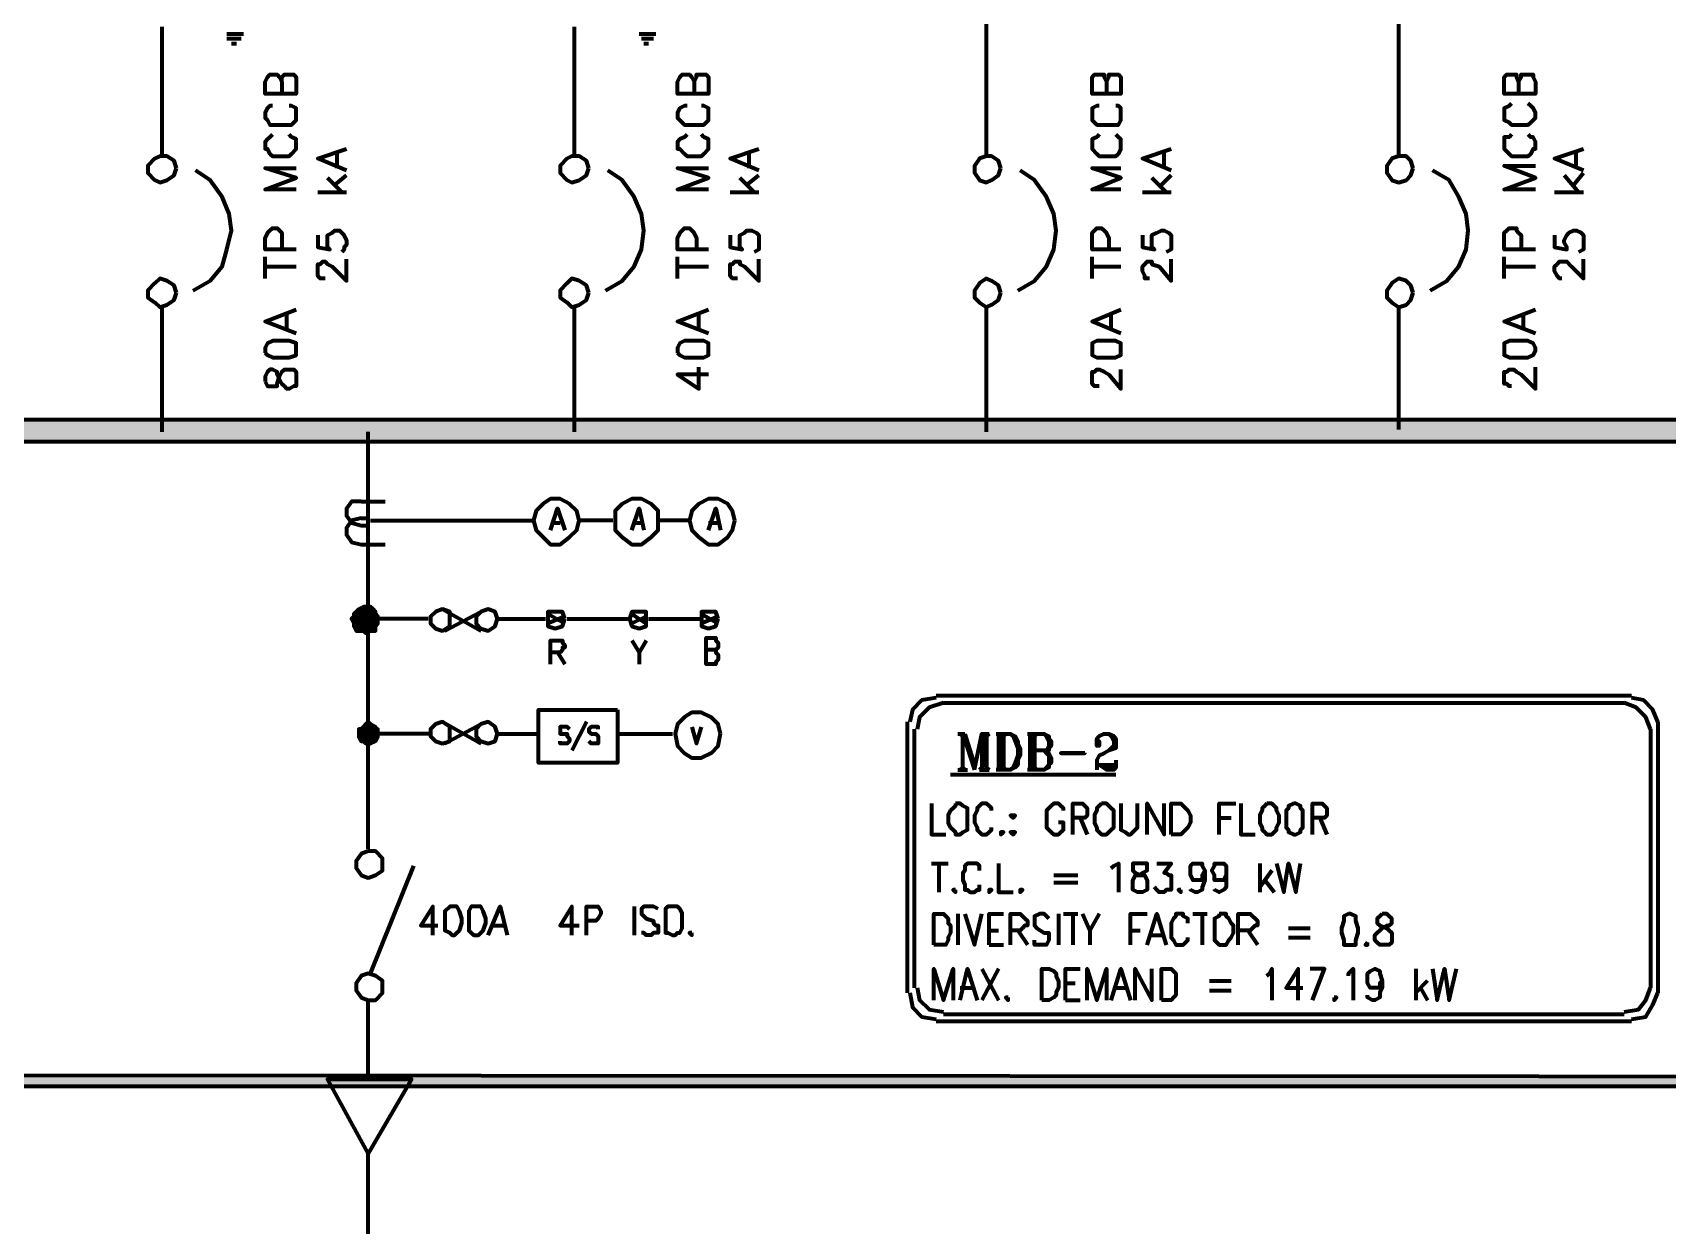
# Model space of a CAD drawing. Header units: inches. Extents: x 16 to 776, y 37 to 575.
# Drawn here: x 236.5 to 350.2, y 226.7 to 309.6 of the extents above; entities that cross this region are included whole.
import ezdxf

# ---------------------------------------------------------------- set-up
doc = ezdxf.new("R2010")
doc.units = ezdxf.units.IN
doc.header["$MEASUREMENT"] = 0
doc.layers.add('H', color=7, linetype='CONTINUOUS', lineweight=100)
doc.layers.add('P', color=250, linetype='CONTINUOUS', lineweight=100)

msp = doc.modelspace()

# ---------------------------------------------------------------- hatches: boundary and pattern name
at = {"layer": 'H', "linetype": 'Continuous'}
for points in [[(92.33, 282.67), (92.33, 281.17), (373, 282.67)], [(92.33, 281.17), (373, 282.67), (373, 281.17)], [(259.67, 268.83), (259.17, 269.5), (259, 269.33)], [(259.5, 269.67), (259.67, 268.83), (259.17, 269.5)], [(259.67, 269.67), (259.5, 269.67), (259.67, 268.83)], [(260.17, 269.5), (259.67, 268.83), (260, 269.67)], [(259.67, 268.83), (260, 269.67), (259.67, 269.67)], [(260.33, 269.33), (260.17, 269.5), (259.67, 268.83)], [(259.67, 268.83), (258.83, 269), (258.67, 268.83)], [(258.67, 268.83), (258.83, 268.5), (259.67, 268.83)], [(259, 269.33), (258.83, 269.17), (259.67, 268.83)], [(258.83, 269.17), (259.67, 268.83), (258.83, 269)], [(258.83, 268.5), (259.67, 268.83), (258.83, 268.33)], [(259.67, 268.83), (258.83, 268.33), (259, 268)], [(259, 268), (259.17, 268), (259.67, 268.83)], [(259.17, 268), (259.67, 268.83), (259.5, 268)], [(259.67, 268.83), (259.5, 268), (259.67, 267.83)], [(259.67, 268.83), (260.33, 269.17), (260.33, 269.33)], [(260.5, 269), (259.67, 268.83), (260.33, 269.17)], [(260.5, 268.83), (260.5, 269), (259.67, 268.83)], [(259.67, 267.83), (260, 268), (259.67, 268.83)], [(260, 268), (259.67, 268.83), (260.17, 268)], [(259.67, 268.83), (260.17, 268), (260.33, 268)], [(260.33, 268), (260.33, 268.33), (259.67, 268.83)], [(260.33, 268.33), (259.67, 268.83), (260.5, 268.5)], [(259.67, 268.83), (260.5, 268.5), (260.5, 268.83)], [(259.67, 261.5), (259.5, 261.33), (259.83, 260.83)], [(259.83, 260.83), (259.83, 261.67), (259.67, 261.5)], [(260, 261.5), (259.83, 260.83), (259.83, 261.67)], [(260.33, 261.33), (260, 261.5), (259.83, 260.83)], [(259.83, 260.83), (259.33, 261.17), (259.17, 261.17)], [(259.17, 261.17), (259.17, 260.83), (259.83, 260.83)], [(259.17, 260.83), (259.83, 260.83), (259.17, 260.67)], [(259.83, 260.83), (259.17, 260.67), (259.33, 260.33)], [(259.5, 261.33), (259.83, 260.83), (259.33, 261.17)], [(259.33, 260.33), (259.5, 260.33), (259.83, 260.83)], [(259.5, 260.33), (259.83, 260.83), (259.67, 260.17)], [(259.83, 260.83), (259.67, 260.17), (259.83, 260.17)], [(259.83, 260.83), (260.33, 261.17), (260.33, 261.33)], [(260.5, 260.83), (260.5, 261.17), (259.83, 260.83)], [(260.5, 261.17), (259.83, 260.83), (260.33, 261.17)], [(259.83, 260.17), (260, 260.17), (259.83, 260.83)], [(260, 260.17), (259.83, 260.83), (260.33, 260.33)], [(260.33, 260.33), (260.5, 260.67), (259.83, 260.83)], [(260.5, 260.67), (259.83, 260.83), (260.5, 260.83)], [(378, 237), (83.83, 236.33), (83.83, 237.17)], [(378, 236.33), (378, 237), (83.83, 236.33)]]:
    msp.add_hatch(color=0, dxfattribs=at).paths.add_polyline_path(points)

# ---------------------------------------------------------------- linework, layer by layer
at = {"layer": 'P', "color": 0, "linetype": 'Continuous'}
for points in [[(302.83, 301), (302.83, 314)], [(331.5, 301), (331.5, 314)], [(245.5, 301), (245.5, 310)], [(250, 309.5), (251.17, 309.5)], [(274.17, 301), (274.17, 310)], [(278.67, 309.5), (279.83, 309.5)], [(250, 309.17), (251, 309.17)], [(250.17, 309.17), (250.83, 309.17)], [(250.33, 308.83), (250.67, 308.83)], [(250.5, 308.83), (250.67, 308.83)], [(278.83, 309.17), (279.67, 309.17)], [(278.83, 309.17), (279.5, 309.17)], [(279, 308.83), (279.33, 308.83)], [(279.17, 308.83), (279.33, 308.83)], [(253.83, 306.17), (253.83, 306.5), (254, 306.67), (254.17, 306.67), (254.33, 306.67), (254.67, 306.67), (254.83, 306.5), (254.83, 306.17), (254.83, 305.33), (252.67, 305.33), (252.67, 306.17), (252.83, 306.5), (253, 306.67), (253.17, 306.67), (253.33, 306.67), (253.5, 306.67), (253.67, 306.5), (253.83, 306.17), (253.83, 305.33)], [(282.5, 306.17), (282.67, 306.5), (282.67, 306.67), (282.83, 306.67), (283.17, 306.67), (283.33, 306.67), (283.5, 306.5), (283.5, 306.17), (283.5, 305.33), (281.33, 305.33), (281.33, 306.17), (281.5, 306.5), (281.67, 306.67), (281.83, 306.67), (282, 306.67), (282.17, 306.67), (282.33, 306.5), (282.5, 306.17), (282.5, 305.33)], [(311.17, 306.17), (311.33, 306.5), (311.33, 306.67), (311.5, 306.67), (311.83, 306.67), (312, 306.67), (312.17, 306.5), (312.17, 306.17), (312.17, 305.33), (310.17, 305.33), (310.17, 306.17), (310.17, 306.5), (310.33, 306.67), (310.5, 306.67), (310.67, 306.67), (311, 306.67), (311, 306.5), (311.17, 306.17), (311.17, 305.33)], [(339.83, 306.17), (340, 306.5), (340, 306.67), (340.17, 306.67), (340.5, 306.67), (340.83, 306.67), (340.83, 306.5), (341, 306.17), (341, 305.33), (338.83, 305.33), (338.83, 306.17), (338.83, 306.5), (339, 306.67), (339.17, 306.67), (339.5, 306.67), (339.67, 306.67), (339.67, 306.5), (339.83, 306.17), (339.83, 305.33)], [(339.33, 304.67), (339.17, 304.5), (338.83, 304.33), (338.83, 304), (338.83, 303.67), (338.83, 303.5), (339.17, 303.33), (339.33, 303.17), (339.67, 303.17), (340.17, 303.17), (340.5, 303.17), (340.67, 303.33), (340.83, 303.5), (341, 303.67), (341, 304), (340.83, 304.33), (340.67, 304.5), (340.5, 304.67)], [(253.17, 304.5), (253, 304.5), (252.83, 304.33), (252.67, 304), (252.67, 303.67), (252.83, 303.5), (253, 303.17), (253.17, 303.17), (253.5, 303.17), (254, 303.17), (254.33, 303.17), (254.5, 303.17), (254.83, 303.5), (254.83, 303.67), (254.83, 304), (254.83, 304.33), (254.5, 304.5), (254.33, 304.5)], [(282, 304.5), (281.83, 304.5), (281.5, 304.33), (281.33, 304), (281.33, 303.67), (281.5, 303.5), (281.83, 303.17), (282, 303.17), (282.17, 303.17), (282.67, 303.17), (283, 303.17), (283.17, 303.17), (283.5, 303.5), (283.5, 303.67), (283.5, 304), (283.5, 304.33), (283.17, 304.5), (283, 304.5)], [(310.67, 304.5), (310.5, 304.5), (310.17, 304.33), (310.17, 304), (310.17, 303.67), (310.17, 303.5), (310.5, 303.17), (310.67, 303.17), (311, 303.17), (311.33, 303.17), (311.83, 303.17), (312, 303.17), (312.17, 303.5), (312.17, 303.67), (312.17, 304), (312.17, 304.33), (312, 304.5), (311.83, 304.5)], [(253.17, 302.5), (253, 302.33), (252.83, 302.17), (252.67, 302), (252.67, 301.5), (252.83, 301.5), (253, 301.17), (253.17, 301), (253.5, 301), (254, 301), (254.33, 301), (254.5, 301.17), (254.83, 301.5), (254.83, 301.5), (254.83, 302), (254.83, 302.17), (254.5, 302.33), (254.33, 302.5)], [(282, 302.5), (281.83, 302.33), (281.5, 302.17), (281.33, 302), (281.33, 301.5), (281.5, 301.5), (281.83, 301.17), (282, 301), (282.17, 301), (282.67, 301), (283, 301), (283.17, 301.17), (283.5, 301.5), (283.5, 301.5), (283.5, 302), (283.5, 302.17), (283.17, 302.33), (283, 302.5)], [(310.67, 302.5), (310.5, 302.33), (310.17, 302.17), (310.17, 302), (310.17, 301.5), (310.17, 301.5), (310.5, 301.17), (310.67, 301), (311, 301), (311.33, 301), (311.83, 301), (312, 301.17), (312.17, 301.5), (312.17, 301.5), (312.17, 302), (312.17, 302.17), (312, 302.33), (311.83, 302.5)], [(339.33, 302.5), (339.17, 302.33), (338.83, 302.33), (338.83, 302), (338.83, 301.5), (338.83, 301.5), (339.17, 301.17), (339.33, 301), (339.67, 301), (340.17, 301), (340.5, 301), (340.67, 301.17), (340.83, 301.5), (341, 301.5), (341, 302), (340.83, 302.33), (340.67, 302.33), (340.5, 302.5)], [(258.33, 300), (256.33, 300.83), (258.33, 301.5)], [(257.67, 300.17), (257.67, 301.33)], [(287, 300), (285, 300.83), (287, 301.5)], [(286.33, 300.17), (286.33, 301.33)], [(315.67, 300), (313.67, 300.83), (315.67, 301.5)], [(315.17, 300.17), (315.17, 301.33)], [(344.33, 300), (342.33, 300.83), (344.33, 301.5)], [(343.83, 300.33), (343.83, 301.33)], [(246.5, 300.17), (246.33, 300.67), (245.83, 301), (245.33, 301), (245, 300.83), (244.5, 300.33), (244.5, 299.83), (245, 299.33), (245.33, 299.17), (245.83, 299.33), (246.33, 299.67), (246.5, 300.17)], [(254.83, 298.67), (252.67, 298.67), (254.83, 299.5), (252.67, 300.17), (254.83, 300.17)], [(275.17, 300.17), (275, 300.67), (274.5, 301), (274, 301), (273.67, 300.83), (273.17, 300.33), (273.17, 299.83), (273.67, 299.33), (274, 299.17), (274.5, 299.33), (275, 299.67), (275.17, 300.17)], [(283.5, 298.67), (281.33, 298.67), (283.5, 299.5), (281.33, 300.17), (283.5, 300.17)], [(303.83, 300.17), (303.67, 300.67), (303.17, 301), (302.83, 301), (302.33, 300.83), (302, 300.33), (302, 299.83), (302.33, 299.33), (302.83, 299.17), (303.17, 299.33), (303.67, 299.67), (303.83, 300.17)], [(312.17, 298.67), (310.17, 298.67), (312.17, 299.5), (310.17, 300.17), (312.17, 300.17)], [(332.5, 300.17), (332.33, 300.67), (332, 301), (331.5, 301), (331, 300.83), (330.67, 300.33), (330.67, 299.83), (331, 299.33), (331.5, 299.17), (332, 299.33), (332.33, 299.67), (332.5, 300.17)], [(341, 298.67), (338.83, 298.67), (341, 299.5), (338.83, 300.33), (341, 300.33)], [(247.67, 291.67), (248.83, 292.33), (249.67, 293.33), (250, 294.5), (250.33, 295.83), (250.17, 297), (249.67, 298.17), (248.83, 299.33), (247.83, 300)], [(257, 299.5), (258, 298.5)], [(257.5, 299), (258.33, 299.67)], [(276.33, 291.67), (277.5, 292.33), (278.33, 293.33), (278.83, 294.5), (279, 295.83), (278.83, 297), (278.33, 298.17), (277.5, 299.33), (276.5, 300)], [(285.67, 299.5), (286.67, 298.5)], [(286.17, 299), (287, 299.67)], [(305, 291.67), (306.17, 292.33), (307, 293.33), (307.5, 294.5), (307.67, 295.83), (307.5, 297), (307, 298.17), (306.17, 299.33), (305.17, 300)], [(314.33, 299.5), (315.33, 298.5)], [(315, 299), (315.67, 299.67)], [(333.67, 291.67), (334.83, 292.33), (335.67, 293.33), (336.17, 294.5), (336.33, 295.83), (336.17, 297), (335.67, 298.17), (335, 299.33), (333.83, 300)], [(343, 299.67), (344, 298.5)], [(343.67, 299), (344.33, 299.83)], [(256.33, 298.5), (258.33, 298.5)], [(285, 298.5), (287, 298.5)], [(313.67, 298.5), (315.67, 298.5)], [(342.33, 298.5), (344.33, 298.5)], [(254.83, 294.5), (252.67, 294.5), (252.67, 295.33), (252.83, 295.67), (253, 295.83), (253.17, 296), (253.5, 296), (253.67, 295.83), (253.83, 295.67), (253.83, 295.33), (253.83, 294.5)], [(256.33, 295.5), (256.33, 294.67), (257.17, 294.5), (257, 294.67), (257, 294.83), (257, 295.17), (257, 295.5), (257.33, 295.67), (257.5, 295.83), (257.83, 295.83), (258, 295.67), (258.17, 295.5), (258.33, 295.17), (258.33, 294.83), (258.17, 294.67), (258.17, 294.5), (258, 294.33)], [(283.5, 294.5), (281.33, 294.5), (281.33, 295.33), (281.5, 295.67), (281.67, 295.83), (281.83, 296), (282.17, 296), (282.33, 295.83), (282.5, 295.67), (282.67, 295.33), (282.67, 294.5)], [(285, 295.5), (285, 294.67), (285.83, 294.5), (285.67, 294.67), (285.67, 294.83), (285.67, 295.17), (285.67, 295.5), (286, 295.67), (286.17, 295.83), (286.5, 295.83), (286.83, 295.67), (287, 295.5), (287, 295.17), (287, 294.83), (287, 294.67), (287, 294.5), (286.67, 294.33)], [(312.17, 294.5), (310.17, 294.5), (310.17, 295.33), (310.17, 295.67), (310.33, 295.83), (310.5, 296), (310.83, 296), (311, 295.83), (311.17, 295.67), (311.33, 295.33), (311.33, 294.5)], [(313.67, 295.5), (313.67, 294.67), (314.5, 294.5), (314.33, 294.67), (314.33, 294.83), (314.33, 295.17), (314.33, 295.5), (314.67, 295.67), (315, 295.83), (315.17, 295.83), (315.5, 295.67), (315.67, 295.5), (315.67, 295.17), (315.67, 294.83), (315.67, 294.67), (315.67, 294.5), (315.33, 294.33)], [(341, 294.5), (338.83, 294.5), (338.83, 295.5), (338.83, 295.67), (339, 295.83), (339.17, 296), (339.67, 296), (339.67, 295.83), (339.83, 295.67), (340, 295.5), (340, 294.5)], [(342.33, 295.5), (342.33, 294.67), (343.17, 294.5), (343.17, 294.67), (343, 295), (343, 295.17), (343.17, 295.5), (343.33, 295.67), (343.67, 295.83), (343.83, 295.83), (344.17, 295.67), (344.33, 295.5), (344.33, 295.17), (344.33, 295), (344.33, 294.67), (344.33, 294.5), (344, 294.33)], [(252.67, 292.5), (252.67, 294)], [(252.67, 293.33), (254.83, 293.33)], [(256.83, 292.5), (256.67, 292.5), (256.5, 292.5), (256.33, 292.67), (256.33, 293), (256.33, 293.33), (256.33, 293.5), (256.5, 293.5), (256.67, 293.67), (256.83, 293.67), (257, 293.5), (257.33, 293.33), (258.33, 292.33), (258.33, 293.83)], [(281.33, 292.5), (281.33, 294)], [(281.33, 293.33), (283.5, 293.33)], [(285.5, 292.5), (285.33, 292.5), (285.17, 292.5), (285, 292.67), (285, 293), (285, 293.33), (285, 293.5), (285.17, 293.5), (285.33, 293.67), (285.67, 293.67), (285.67, 293.5), (286, 293.33), (287, 292.33), (287, 293.83)], [(310.17, 292.5), (310.17, 294)], [(310.17, 293.33), (312.17, 293.33)], [(314.17, 292.5), (314, 292.5), (313.83, 292.5), (313.83, 292.67), (313.67, 293), (313.67, 293.33), (313.83, 293.5), (314, 293.67), (314.33, 293.67), (314.33, 293.5), (314.83, 293.33), (315.67, 292.33), (315.67, 293.83)], [(338.83, 292.5), (338.83, 294)], [(338.83, 293.33), (341, 293.33)], [(342.83, 292.5), (342.67, 292.5), (342.67, 292.5), (342.5, 292.67), (342.33, 293), (342.33, 293.33), (342.5, 293.5), (342.67, 293.67), (342.67, 293.67), (343, 293.67), (343.17, 293.67), (343.5, 293.33), (344.33, 292.5), (344.33, 293.83)], [(246.5, 291.5), (246.33, 292), (245.83, 292.33), (245.33, 292.5), (245, 292.17), (244.5, 291.67), (244.5, 291.17), (245, 290.83), (245.33, 290.5), (245.83, 290.67), (246.33, 291), (246.5, 291.5)], [(275.17, 291.5), (275, 292), (274.5, 292.33), (274, 292.5), (273.67, 292.17), (273.17, 291.67), (273.17, 291.17), (273.67, 290.83), (274, 290.5), (274.5, 290.67), (275, 291), (275.17, 291.5)], [(303.83, 291.5), (303.67, 292), (303.17, 292.33), (302.83, 292.5), (302.33, 292.17), (302, 291.67), (302, 291.17), (302.33, 290.83), (302.83, 290.5), (303.17, 290.67), (303.67, 291), (303.83, 291.5)], [(332.5, 291.5), (332.33, 292), (332, 292.33), (331.5, 292.5), (331, 292.17), (330.67, 291.67), (330.67, 291.17), (331, 290.83), (331.5, 290.5), (332, 290.67), (332.33, 291), (332.5, 291.5)], [(245.5, 281.83), (245.5, 290.5)], [(254.83, 288.67), (252.67, 289.5), (254.83, 290.33)], [(254.17, 289), (254.17, 290)], [(274.17, 281.83), (274.17, 290.5)], [(283.5, 288.67), (281.33, 289.5), (283.5, 290.33)], [(282.83, 289), (282.83, 290)], [(302.83, 281.83), (302.83, 290.5)], [(312.17, 288.67), (310.17, 289.5), (312.17, 290.33)], [(311.5, 289), (311.5, 290)], [(331.5, 282), (331.5, 290.5)], [(341, 288.67), (338.83, 289.5), (341, 290.33)], [(340.17, 289), (340.17, 290)], [(252.67, 287.33), (252.83, 287.17), (253.17, 287), (253.67, 287), (254, 287), (254.33, 287), (254.83, 287.17), (254.83, 287.33), (254.83, 287.67), (254.83, 288), (254.33, 288.17), (254, 288.17), (253.67, 288.17), (253.17, 288.17), (252.83, 288), (252.67, 287.67), (252.67, 287.33)], [(281.33, 287.33), (281.5, 287.17), (281.83, 287), (282.33, 287), (282.67, 287), (283.17, 287), (283.5, 287.17), (283.5, 287.33), (283.5, 287.67), (283.5, 288), (283.17, 288.17), (282.67, 288.17), (282.33, 288.17), (281.83, 288.17), (281.5, 288), (281.33, 287.67), (281.33, 287.33)], [(310.17, 287.33), (310.17, 287.17), (310.5, 287), (311, 287), (311.33, 287), (311.83, 287), (312.17, 287.17), (312.17, 287.33), (312.17, 287.67), (312.17, 288), (311.83, 288.17), (311.33, 288.17), (311, 288.17), (310.5, 288.17), (310.17, 288), (310.17, 287.67), (310.17, 287.33)], [(338.83, 287.5), (338.83, 287.17), (339.17, 287), (339.67, 287), (340, 287), (340.5, 287), (340.83, 287.17), (341, 287.5), (341, 287.67), (340.83, 288), (340.5, 288.17), (340, 288.17), (339.67, 288.17), (339.17, 288.17), (338.83, 288), (338.83, 287.67), (338.83, 287.5)], [(252.67, 285.33), (252.83, 285), (253, 285), (253.17, 285), (253.5, 285), (253.5, 285.17), (253.67, 285.67), (253.83, 286), (254, 286.17), (254.17, 286.17), (254.33, 286.17), (254.67, 286.17), (254.83, 286), (254.83, 285.67), (254.83, 285.33), (254.83, 285), (254.67, 285), (254.33, 284.83), (254.17, 284.83), (254, 285), (253.83, 285.17), (253.67, 285.5), (253.5, 285.83), (253.5, 286), (253.17, 286.17), (253, 286.17), (252.83, 286), (252.67, 285.67), (252.67, 285.33)], [(283.5, 285.83), (281.33, 285.83), (282.83, 284.83), (282.83, 286.33)], [(310.67, 285), (310.5, 285), (310.33, 285), (310.17, 285.17), (310.17, 285.33), (310.17, 285.67), (310.17, 286), (310.33, 286), (310.5, 286.17), (310.67, 286.17), (311, 286), (311.33, 285.83), (312.17, 284.83), (312.17, 286.17)], [(339.33, 285), (339.17, 285), (339, 285.17), (338.83, 285.17), (338.83, 285.33), (338.83, 285.83), (338.83, 286), (339, 286), (339.17, 286.17), (339.5, 286.17), (339.67, 286), (340, 285.83), (341, 284.83), (341, 286.33)], [(92.33, 282.67), (92.33, 281.17), (373, 281.17), (373, 282.67), (92.33, 282.67)], [(259.83, 252.83), (259.83, 281.83)], [(259.33, 277), (258.67, 277), (258.33, 276.5), (258.33, 276), (258.67, 275.5), (259.33, 275.33)], [(259.33, 277), (261, 277)], [(274.5, 275.67), (274.33, 276.33), (273.83, 276.83), (273.17, 277.17), (272.5, 277.17), (272, 276.83), (271.5, 276.33), (271.33, 275.67), (271.5, 275), (272, 274.5), (272.5, 274), (273.17, 274), (273.83, 274.5), (274.33, 275), (274.5, 275.67)], [(272.5, 275), (273, 276.5), (273.5, 275)], [(280, 275.67), (280, 276.33), (279.5, 276.83), (278.83, 277.17), (278.17, 277.17), (277.5, 276.83), (277, 276.33), (277, 275.67), (277, 275), (277.5, 274.5), (278.17, 274), (278.83, 274), (279.5, 274.5), (280, 275), (280, 275.67)], [(278.17, 275), (278.67, 276.5), (279, 275)], [(285.33, 275.67), (285.17, 276.33), (284.83, 276.83), (284.17, 277.17), (283.5, 277.17), (282.83, 276.83), (282.33, 276.33), (282.17, 275.67), (282.33, 275), (282.83, 274.5), (283.5, 274), (284.17, 274), (284.83, 274.5), (285.17, 275), (285.33, 275.67)], [(283.5, 275), (284, 276.5), (284.33, 275)], [(259.33, 275.83), (258.67, 275.67), (258.33, 275.17), (258.33, 274.67), (258.67, 274.17), (259.33, 274)], [(259.33, 275.83), (259.83, 275.83)], [(259.33, 275.33), (259.83, 275.33)], [(259.83, 275.5), (259.83, 275.83)], [(260, 275.67), (271.33, 275.67)], [(272.67, 275.5), (273.17, 275.5)], [(276.83, 275.67), (274.5, 275.67)], [(278.33, 275.5), (278.83, 275.5)], [(282.17, 275.67), (280, 275.67)], [(283.5, 275.5), (284.17, 275.5)], [(259.33, 274), (261, 274)], [(259.67, 269.67), (259.5, 269.67), (259.17, 269.5), (259, 269.33), (259.67, 268.83), (259.67, 269.67)], [(260.33, 269.33), (260.17, 269.5), (260, 269.67), (259.67, 269.67), (259.67, 268.83), (260.33, 269.33)], [(265.5, 268.83), (265.5, 269.33), (265, 269.5), (264.5, 269.33), (264.17, 269), (264.17, 268.5), (264.5, 268.17), (265, 268), (265.5, 268.33), (265.5, 268.83)], [(265, 269.5), (267.67, 268)], [(268.83, 268.83), (268.67, 269.33), (268.17, 269.5), (267.67, 269.33), (267.33, 269), (267.33, 268.5), (267.67, 268.17), (268.17, 268), (268.67, 268.33), (268.83, 268.83)], [(259, 269.33), (258.83, 269.17), (258.83, 269), (258.67, 268.83), (259.67, 268.83), (259, 269.33)], [(258.67, 268.83), (258.83, 268.5), (258.83, 268.33), (259, 268), (259.67, 268.83), (258.67, 268.83)], [(259, 268), (259.17, 268), (259.5, 268), (259.67, 267.83), (259.67, 268.83), (259, 268)], [(264, 268.83), (259.17, 268.83)], [(260.5, 268.83), (260.5, 269), (260.33, 269.17), (260.33, 269.33), (259.67, 268.83), (260.5, 268.83)], [(259.67, 267.83), (260, 268), (260.17, 268), (260.33, 268), (259.67, 268.83), (259.67, 267.83)], [(260.33, 268), (260.33, 268.33), (260.5, 268.5), (260.5, 268.83), (259.67, 268.83), (260.33, 268)], [(265.17, 268), (267.67, 269.33)], [(268.83, 268.83), (272.17, 268.83)], [(273.5, 268.83), (273.33, 269.33), (272.83, 269.33), (272.33, 269.33), (272.33, 268.83), (272.33, 268.33), (272.83, 268.17), (273.33, 268.33), (273.5, 268.83)], [(272.33, 269.17), (273.5, 268.5)], [(273.5, 269), (272.33, 268.5)], [(273.67, 268.83), (278, 268.83)], [(279.17, 268.83), (279.17, 269.33), (278.67, 269.33), (278.17, 269.33), (278, 268.83), (278.17, 268.33), (278.67, 268.17), (279.17, 268.33), (279.17, 268.83)], [(278.17, 269.17), (279.17, 268.5)], [(279.17, 269), (278.17, 268.5)], [(279.33, 268.83), (283, 268.83)], [(284.17, 268.83), (284, 269.33), (283.5, 269.33), (283, 269.33), (283, 268.83), (283, 268.33), (283.5, 268.17), (284, 268.33), (284.17, 268.83)], [(283, 269.17), (284.17, 268.5)], [(284.17, 269), (283, 268.5)], [(272.5, 265.67), (272.5, 267.33), (273.17, 267.33), (273.33, 267.33), (273.33, 267.17), (273.5, 267), (273.5, 266.83), (273.33, 266.83), (273.33, 266.67), (273.17, 266.5), (272.5, 266.5)], [(278.17, 267.33), (278.67, 266.5), (278.67, 265.67)], [(279.17, 267.33), (278.67, 266.5)], [(284, 266.67), (284, 266.5), (284.17, 266.33), (284.17, 266.33), (284.17, 266), (284.17, 266), (284, 265.83), (284, 265.67), (283.33, 265.67), (283.33, 267.5), (284, 267.5), (284, 267.33), (284.17, 267.17), (284.17, 267.17), (284.17, 266.83), (284.17, 266.83), (284, 266.67), (284, 266.67), (283.33, 266.67)], [(273, 266.5), (273.5, 265.67)], [(299.33, 263.33), (298.33, 263.17), (297.67, 262.5), (297.5, 261.67)], [(299.83, 263), (298.83, 262.67), (298.17, 262), (298, 261.17)], [(299.33, 263.5), (347.67, 263.5)], [(299.83, 263), (347.17, 263)], [(349, 261.17), (348.67, 262), (348, 262.67), (347.17, 263)], [(349.5, 261.67), (349.17, 262.5), (348.5, 263.17), (347.67, 263.33)], [(259.67, 261.5), (259.5, 261.33), (259.33, 261.17), (259.17, 261.17), (259.83, 260.83), (259.67, 261.5)], [(260.33, 261.33), (260, 261.5), (259.83, 261.67), (259.67, 261.5), (259.83, 260.83), (260.33, 261.33)], [(265.5, 260.83), (265.5, 261.33), (265, 261.67), (264.5, 261.5), (264.17, 261.17), (264.17, 260.67), (264.5, 260.33), (265, 260.17), (265.5, 260.33), (265.5, 260.83)], [(265, 261.67), (267.67, 260.17)], [(265.17, 260.17), (267.67, 261.5)], [(268.83, 260.83), (268.67, 261.33), (268.17, 261.67), (267.67, 261.5), (267.33, 261.17), (267.33, 260.67), (267.67, 260.33), (268.17, 260.17), (268.67, 260.33), (268.83, 260.83)], [(277.17, 262.5), (277.17, 258.83), (271.67, 258.83), (271.67, 262.5), (277.17, 262.5)], [(275, 261.67), (274, 259.67)], [(284.33, 260.83), (284.17, 261.5), (283.67, 262), (283, 262.33), (282.33, 262.33), (281.83, 262), (281.33, 261.5), (281.17, 260.83), (281.33, 260), (281.83, 259.5), (282.33, 259.17), (283, 259.17), (283.67, 259.5), (284.17, 260), (284.33, 260.83)], [(297.33, 242.83), (297.33, 261.67)], [(349.5, 261.67), (349.5, 242.83)], [(259.17, 261.17), (259.17, 260.83), (259.17, 260.67), (259.33, 260.33), (259.83, 260.83), (259.17, 261.17)], [(259.33, 260.33), (259.5, 260.33), (259.67, 260.17), (259.83, 260.17), (259.83, 260.83), (259.33, 260.33)], [(260.5, 260.83), (260.5, 261.17), (260.33, 261.17), (260.33, 261.33), (259.83, 260.83), (260.5, 260.83)], [(264.17, 260.83), (259.83, 260.83)], [(259.83, 260.17), (260, 260.17), (260.33, 260.33), (260.33, 260.33), (259.83, 260.83), (259.83, 260.17)], [(260.33, 260.33), (260.5, 260.67), (260.5, 260.83), (259.83, 260.83), (260.33, 260.33)], [(268.83, 260.83), (271.67, 260.83)], [(273.83, 261.17), (273.67, 261.33), (273.67, 261.33), (273.33, 261.33), (273.17, 261.33), (273.17, 261.17), (273.17, 261.17), (273.17, 261), (273.17, 260.83), (273.33, 260.83), (273.67, 260.83), (273.67, 260.67), (273.83, 260.5), (273.83, 260.33), (273.67, 260.17), (273.67, 260.17), (273.33, 260.17), (273.17, 260.17), (273.17, 260.33)], [(275.83, 261.17), (275.83, 261.33), (275.5, 261.33), (275.33, 261.33), (275.33, 261.33), (275.17, 261.17), (275.17, 261.17), (275.17, 261), (275.33, 260.83), (275.67, 260.83), (275.83, 260.67), (275.83, 260.5), (275.83, 260.33), (275.83, 260.17), (275.5, 260.17), (275.33, 260.17), (275.33, 260.17), (275.17, 260.33)], [(277.17, 260.83), (281, 260.83)], [(282.33, 261.33), (282.67, 260.17), (283, 261.33)], [(297.83, 243.17), (297.83, 261.17)], [(300.83, 260.83), (301.33, 260.83)], [(301, 260.83), (301.17, 260.67)], [(301.17, 258.5), (301.17, 260.83), (302, 258.33)], [(301.33, 260.83), (302, 258.67)], [(301.33, 260.83), (302, 258.67)], [(302, 258.33), (302.5, 260.83), (302.5, 258.33)], [(302.5, 260.83), (303, 260.83)], [(302.67, 260.67), (302.67, 258.5)], [(302.83, 260.83), (302.83, 258.33)], [(302.83, 260.83), (302.83, 260.5)], [(303, 260.83), (302.83, 260.67)], [(303.5, 260.83), (304.5, 260.83), (304.83, 260.67), (305, 260.33), (305, 260.17), (305.17, 259.83), (305.17, 259.33), (305, 259), (305, 258.67), (304.83, 258.5), (304.5, 258.33), (303.5, 258.33)], [(303.67, 260.83), (303.67, 258.33)], [(303.67, 260.83), (303.67, 260.67)], [(303.67, 260.83), (303.67, 260.5)], [(303.83, 260.67), (303.83, 258.5)], [(304, 260.83), (304, 258.33)], [(304, 260.83), (304, 260.5)], [(304.17, 260.83), (304, 260.67)], [(304.5, 260.83), (304.67, 260.67), (304.83, 260.33), (305, 259.83), (305, 259.33), (304.83, 258.83), (304.67, 258.5), (304.5, 258.33)], [(304.83, 260.33), (305, 260.17), (305, 259.83), (305, 259.33), (305, 259), (304.83, 258.67)], [(305.67, 260.83), (306.83, 260.83), (307.17, 260.67), (307.17, 260.5), (307.33, 260.33), (307.33, 260), (307.17, 259.83), (307.17, 259.67), (306.83, 259.67)], [(305.83, 260.83), (305.83, 258.33)], [(305.83, 260.83), (305.83, 260.67)], [(305.83, 260.83), (305.83, 260.5)], [(306, 260.67), (306, 258.5)], [(306.17, 260.83), (306.17, 258.33)], [(306.83, 260.83), (307, 260.67), (307.17, 260.33), (307.17, 260), (307, 259.67), (306.83, 259.67), (306.17, 259.67)], [(306.17, 260.83), (306.17, 260.5)], [(306.33, 260.83), (306.17, 260.67)], [(307.17, 260.5), (307.17, 260.33), (307.17, 260), (307.17, 259.83)], [(310.5, 260.33), (310.67, 260.33), (310.67, 260.33), (310.67, 260.17), (310.67, 260), (310.5, 260), (310.5, 260.17), (310.5, 260.33), (310.5, 260.5), (310.67, 260.67), (311, 260.83), (311.33, 260.83), (311.67, 260.67), (311.83, 260.5), (311.83, 260.33), (311.83, 260), (311.83, 259.83), (311.33, 259.67), (311, 259.5), (310.67, 259.33), (310.5, 259), (310.5, 258.67), (310.5, 258.33)], [(310.5, 260.33), (310.5, 260.17), (310.67, 260.17), (310.67, 260.33), (310.5, 260.33)], [(311.33, 260.83), (311.5, 260.67), (311.67, 260.33), (311.67, 260), (311.5, 259.83), (311.33, 259.67), (311, 259.5)], [(311.67, 260.5), (311.83, 260.33), (311.83, 260), (311.67, 259.83)], [(349, 261.17), (349, 243.17)], [(306.83, 259.67), (307.17, 259.5), (307.17, 259.5), (307.33, 259.17), (307.33, 258.83), (307.17, 258.67), (307.17, 258.5), (306.83, 258.33), (305.67, 258.33)], [(306.83, 259.67), (307, 259.5), (307.17, 259.33), (307.17, 258.67), (307, 258.5), (306.83, 258.33)], [(307.17, 259.5), (307.17, 259.17), (307.17, 258.83), (307.17, 258.67)], [(309.67, 259.5), (308, 259.5), (308, 259.5), (309.67, 259.5), (309.67, 259.5)], [(300.83, 258.33), (301.5, 258.33)], [(301, 258.33), (301.17, 258.5), (301.33, 258.33)], [(302.5, 258.5), (302.33, 258.33)], [(302.33, 258.33), (303, 258.33)], [(302.5, 258.67), (302.5, 258.33)], [(302.83, 258.67), (302.83, 258.33)], [(302.83, 258.5), (303, 258.33)], [(303.67, 258.67), (303.67, 258.33)], [(303.67, 258.5), (303.67, 258.33)], [(304, 258.67), (304, 258.33)], [(304, 258.5), (304.17, 258.33)], [(305.83, 258.67), (305.83, 258.33)], [(305.83, 258.5), (305.83, 258.33)], [(306.17, 258.67), (306.17, 258.33)], [(306.17, 258.5), (306.33, 258.33)], [(310.5, 258.67), (310.5, 258.67), (310.67, 258.67), (311.17, 258.67), (311.67, 258.67), (311.83, 258.67)], [(311.83, 259), (311.83, 258.67), (311.83, 258.5), (311.67, 258.33), (311.17, 258.33), (310.67, 258.67), (311.17, 258.5), (311.67, 258.5), (311.83, 258.67)], [(300.33, 258), (311.83, 258)], [(299, 256), (299, 253.83), (300, 253.83)], [(300.67, 256), (300.67, 255.83), (300.5, 255.67), (300.33, 255.5), (300.17, 255.17), (300.17, 254.67), (300.33, 254.33), (300.5, 254.17), (300.67, 254), (300.67, 253.83), (301, 253.83), (301.17, 254), (301.5, 254.17), (301.5, 254.33), (301.5, 254.67), (301.5, 255.17), (301.5, 255.5), (301.5, 255.67), (301.17, 255.83), (301, 256), (300.67, 256)], [(303.17, 255.5), (303.17, 255.67), (303, 255.83), (302.83, 256), (302.5, 256), (302.33, 255.83), (302.17, 255.67), (302.17, 255.5), (302, 255.17), (302, 254.67), (302.17, 254.33), (302.17, 254.17), (302.33, 254), (302.5, 253.83), (302.83, 253.83), (303, 254), (303.17, 254.17), (303.17, 254.33)], [(308.17, 255.5), (308.17, 255.67), (308, 255.83), (307.83, 256), (307.5, 256), (307.33, 255.83), (307.17, 255.67), (307, 255.5), (307, 255.17), (307, 254.67), (307, 254.33), (307.17, 254.17), (307.33, 254), (307.5, 253.83), (307.83, 253.83), (308, 254), (308.17, 254.17), (308.17, 254.33), (308.17, 254.67), (307.83, 254.67)], [(308.83, 253.83), (308.83, 256), (309.5, 256), (309.67, 255.83), (309.83, 255.67), (309.83, 255.67), (309.83, 255.33), (309.83, 255.17), (309.67, 255), (309.5, 255), (308.83, 255)], [(310.83, 256), (310.67, 255.83), (310.5, 255.67), (310.5, 255.5), (310.33, 255.17), (310.33, 254.67), (310.5, 254.33), (310.5, 254.17), (310.67, 254), (310.83, 253.83), (311.17, 253.83), (311.33, 254), (311.5, 254.17), (311.67, 254.33), (311.67, 254.67), (311.67, 255.17), (311.67, 255.5), (311.5, 255.67), (311.33, 255.83), (311.17, 256), (310.83, 256)], [(312.17, 256), (312.17, 254.33), (312.17, 254.17), (312.5, 254), (312.67, 253.83), (312.83, 253.83), (313, 254), (313.17, 254.17), (313.33, 254.33), (313.33, 256)], [(314, 253.83), (314, 256), (315.17, 253.83), (315.17, 256)], [(315.67, 253.83), (315.67, 256), (316.33, 256), (316.5, 255.83), (316.67, 255.67), (316.83, 255.5), (317, 255.17), (317, 254.67), (316.83, 254.33), (316.67, 254.17), (316.5, 254), (316.33, 253.83), (315.67, 253.83)], [(319, 253.83), (319, 256), (320.17, 256)], [(320.5, 256), (320.5, 253.83), (321.5, 253.83)], [(322.33, 256), (322.17, 255.83), (322, 255.67), (322, 255.5), (321.83, 255.17), (321.83, 254.67), (322, 254.33), (322, 254.17), (322.17, 254), (322.33, 253.83), (322.67, 253.83), (322.83, 254), (323, 254.17), (323, 254.33), (323.17, 254.67), (323.17, 255.17), (323, 255.5), (323, 255.67), (322.83, 255.83), (322.67, 256), (322.33, 256)], [(324.17, 256), (323.83, 255.83), (323.83, 255.67), (323.67, 255.5), (323.67, 255.17), (323.67, 254.67), (323.67, 254.33), (323.83, 254.17), (323.83, 254), (324.17, 253.83), (324.33, 253.83), (324.67, 254), (324.67, 254.17), (324.83, 254.33), (324.83, 254.67), (324.83, 255.17), (324.83, 255.5), (324.67, 255.67), (324.67, 255.83), (324.33, 256), (324.17, 256)], [(325.5, 253.83), (325.5, 256), (326.17, 256), (326.33, 255.83), (326.5, 255.67), (326.5, 255.67), (326.5, 255.33), (326.5, 255.17), (326.33, 255), (326.17, 255), (325.5, 255)], [(304.67, 255.17), (304.5, 255.17), (304.67, 255), (304.83, 255.17), (304.67, 255.17)], [(309.33, 255), (309.83, 253.83)], [(319, 255), (319.83, 255)], [(326, 255), (326.5, 253.83)], [(303.83, 254), (303.83, 254), (303.83, 253.83), (304, 254), (303.83, 254)], [(304.67, 254), (304.5, 254), (304.67, 253.83), (304.83, 254), (304.67, 254)], [(260.83, 251.83), (260.83, 252.17), (260.33, 252.67), (259.83, 252.67), (259.33, 252.5), (259, 252), (259, 251.5), (259.33, 251), (259.83, 250.83), (260.33, 251), (260.83, 251.33), (260.83, 251.83)], [(260, 244.17), (263, 251.67)], [(299, 251.83), (300.17, 251.83)], [(299.5, 251.83), (299.5, 249.83)], [(302.33, 251.33), (302.33, 251.67), (302.17, 251.83), (302, 251.83), (301.67, 251.83), (301.5, 251.83), (301.33, 251.67), (301.33, 251.33), (301.17, 251.17), (301.17, 250.67), (301.33, 250.33), (301.33, 250), (301.5, 250), (301.67, 249.83), (302, 249.83), (302.17, 250), (302.33, 250), (302.33, 250.33)], [(303.67, 251.83), (303.67, 249.83), (304.67, 249.83)], [(311.5, 251.5), (311.67, 251.67), (312, 251.83), (312, 249.83)], [(313.33, 251.83), (313, 251.83), (313, 251.67), (313, 251.33), (313, 251.33), (313.17, 251.17), (313.5, 251), (313.83, 251), (314, 250.67), (314, 250.5), (314, 250.17), (314, 250), (314, 250), (313.67, 249.83), (313.33, 249.83), (313, 250), (313, 250), (313, 250.17), (313, 250.5), (313, 250.67), (313.17, 251), (313.5, 251), (313.67, 251.17), (314, 251.33), (314, 251.33), (314, 251.67), (314, 251.83), (313.67, 251.83), (313.33, 251.83)], [(314.67, 251.83), (315.67, 251.83), (315.17, 251.17), (315.33, 251.17), (315.5, 251), (315.67, 251), (315.67, 250.67), (315.67, 250.5), (315.67, 250), (315.33, 250), (315.17, 249.83), (314.83, 249.83), (314.67, 250), (314.67, 250), (314.5, 250.17)], [(318, 251.33), (317.83, 251), (317.83, 250.67), (317.5, 250.67), (317.33, 250.67), (317.17, 250.67), (317, 251), (317, 251.33), (317, 251.67), (317.17, 251.83), (317.33, 251.83), (317.5, 251.83), (317.83, 251.83), (317.83, 251.67), (318, 251.33), (318, 250.67), (317.83, 250.17), (317.83, 250), (317.5, 249.83), (317.33, 249.83), (317, 250), (317, 250)], [(319.5, 251.33), (319.5, 251), (319.33, 250.67), (319, 250.67), (319, 250.67), (318.67, 250.67), (318.67, 251), (318.5, 251.33), (318.67, 251.67), (318.67, 251.83), (319, 251.83), (319, 251.83), (319.33, 251.83), (319.5, 251.67), (319.5, 251.33), (319.5, 250.67), (319.5, 250.17), (319.33, 250), (319, 249.83), (319, 249.83), (318.67, 250), (318.67, 250)], [(321.83, 251.83), (321.83, 249.83)], [(322.67, 251.33), (321.83, 250.17)], [(323, 251.83), (323.5, 249.83), (323.83, 251.83), (324.33, 249.83), (324.67, 251.83)], [(307.5, 251), (309.17, 251)], [(307.5, 250.5), (309.17, 250.5)], [(322.17, 250.67), (322.83, 249.83)], [(300.67, 250), (300.5, 250), (300.67, 249.83), (300.67, 250), (300.67, 250)], [(303, 250), (303, 250), (303, 249.83), (303.17, 250), (303, 250)], [(305.17, 250), (305.17, 250), (305.17, 249.83), (305.33, 250), (305.17, 250)], [(316.33, 250), (316.17, 250), (316.33, 249.83), (316.33, 250), (316.33, 250)], [(264.33, 246.83), (264.33, 248.83), (263.5, 247.5), (264.67, 247.5)], [(265.67, 248.83), (265.5, 248.83), (265.17, 248.5), (265.17, 248), (265.17, 247.67), (265.17, 247.17), (265.5, 247), (265.67, 246.83), (265.83, 246.83), (266, 247), (266.17, 247.17), (266.33, 247.67), (266.33, 248), (266.17, 248.5), (266, 248.83), (265.83, 248.83), (265.67, 248.83)], [(267.17, 248.83), (267, 248.83), (266.83, 248.5), (266.83, 248), (266.83, 247.67), (266.83, 247.17), (267, 247), (267.17, 246.83), (267.5, 246.83), (267.67, 247), (267.83, 247.17), (268, 247.67), (268, 248), (267.83, 248.5), (267.67, 248.83), (267.5, 248.83), (267.17, 248.83)], [(268.17, 246.83), (269, 248.83), (269.5, 246.83)], [(274, 246.83), (274, 248.83), (273.17, 247.5), (274.5, 247.5)], [(275, 246.83), (275, 248.83), (275.67, 248.83), (275.83, 248.83), (275.83, 248.83), (276, 248.5), (276, 248.33), (275.83, 248), (275.83, 248), (275.67, 247.83), (275, 247.83)], [(278.33, 248.83), (278.33, 246.83)], [(280, 248.67), (279.67, 248.83), (279.5, 248.83), (279.17, 248.83), (279, 248.83), (278.83, 248.67), (278.83, 248.33), (278.83, 248.33), (279, 248.17), (279.17, 248), (279.67, 247.83), (279.67, 247.67), (279.83, 247.5), (280, 247.5), (280, 247), (279.67, 247), (279.5, 246.83), (279.17, 246.83), (279, 247), (278.83, 247)], [(281, 248.83), (280.67, 248.83), (280.5, 248.67), (280.5, 248.33), (280.5, 248.17), (280.5, 247.5), (280.5, 247.33), (280.5, 247), (280.67, 247), (281, 246.83), (281.17, 246.83), (281.33, 247), (281.5, 247), (281.67, 247.33), (281.67, 247.5), (281.67, 248.17), (281.67, 248.33), (281.5, 248.67), (281.33, 248.83), (281.17, 248.83), (281, 248.83)], [(299.17, 246.17), (299.17, 248.33), (299.83, 248.33), (300, 248.17), (300.17, 248), (300.17, 247.67), (300.33, 247.5), (300.33, 247), (300.17, 246.67), (300.17, 246.5), (300, 246.17), (299.83, 246.17), (299.17, 246.17)], [(300.83, 248.33), (300.83, 246.17)], [(301.33, 248.33), (302, 246.17), (302.5, 248.33)], [(303, 246.17), (303, 248.33), (304, 248.33)], [(304.5, 246.17), (304.5, 248.33), (305.17, 248.33), (305.33, 248.17), (305.5, 248), (305.67, 247.83), (305.67, 247.5), (305.5, 247.5), (305.33, 247.33), (305.17, 247.17), (304.5, 247.17)], [(307.17, 248), (307, 248.17), (306.83, 248.33), (306.5, 248.33), (306.17, 248.17), (306.17, 248), (306.17, 247.67), (306.17, 247.5), (306.17, 247.5), (306.33, 247.33), (306.83, 247), (307, 247), (307.17, 247), (307.17, 246.67), (307.17, 246.5), (307, 246.17), (306.83, 246.17), (306.5, 246.17), (306.17, 246.17), (306.17, 246.5)], [(307.83, 248.33), (307.83, 246.17)], [(308.17, 248.33), (309.17, 248.33)], [(308.83, 248.33), (308.83, 246.17)], [(309.5, 248.33), (310, 247.17), (310, 246.17)], [(310.67, 248.33), (310, 247.17)], [(312.83, 246.17), (312.83, 248.33), (314, 248.33)], [(314, 246.17), (314.67, 248.33), (315.33, 246.17)], [(316.83, 247.67), (316.83, 248), (316.5, 248.17), (316.5, 248.33), (316, 248.33), (316, 248.17), (315.83, 248), (315.67, 247.67), (315.67, 247.5), (315.67, 247), (315.67, 246.67), (315.83, 246.5), (316, 246.17), (316, 246.17), (316.5, 246.17), (316.5, 246.17), (316.83, 246.5), (316.83, 246.67)], [(317.17, 248.33), (318.17, 248.33)], [(317.83, 248.33), (317.83, 246.17)], [(319, 248.33), (319, 248.17), (318.67, 248), (318.67, 247.67), (318.67, 247.5), (318.67, 247), (318.67, 246.67), (318.67, 246.5), (319, 246.17), (319, 246.17), (319.5, 246.17), (319.5, 246.17), (319.67, 246.5), (319.83, 246.67), (320, 247), (320, 247.5), (319.83, 247.67), (319.67, 248), (319.5, 248.17), (319.5, 248.33), (319, 248.33)], [(320.33, 246.17), (320.33, 248.33), (321.17, 248.33), (321.33, 248.17), (321.5, 248), (321.67, 247.83), (321.67, 247.5), (321.5, 247.5), (321.33, 247.33), (321.17, 247.17), (320.33, 247.17)], [(328, 248.33), (327.67, 248.17), (327.67, 247.83), (327.5, 247.33), (327.5, 247), (327.67, 246.5), (327.67, 246.17), (328, 246.17), (328.17, 246.17), (328.5, 246.17), (328.5, 246.5), (328.67, 247), (328.67, 247.33), (328.5, 247.83), (328.5, 248.17), (328.17, 248.33), (328, 248.33)], [(330.33, 248.33), (330.17, 248.17), (330, 248), (330, 247.67), (330.17, 247.5), (330.17, 247.5), (330.67, 247.33), (330.83, 247.17), (331, 247), (331, 246.83), (331, 246.5), (331, 246.33), (330.83, 246.17), (330.67, 246.17), (330.33, 246.17), (330.17, 246.17), (330, 246.33), (329.83, 246.5), (329.83, 246.83), (330, 247), (330.17, 247.17), (330.33, 247.33), (330.67, 247.5), (330.83, 247.5), (331, 247.67), (331, 248), (330.83, 248.17), (330.67, 248.33), (330.33, 248.33)], [(268.5, 247.5), (269.33, 247.5)], [(282.33, 247), (282.17, 247), (282.33, 246.83), (282.33, 247), (282.33, 247)], [(303, 247.17), (303.67, 247.17)], [(305, 247.17), (305.67, 246.17)], [(312.83, 247.17), (313.5, 247.17)], [(314.33, 246.83), (315.17, 246.83)], [(321, 247.17), (321.67, 246.17)], [(323.83, 247.33), (325.33, 247.33)], [(323.83, 246.67), (325.33, 246.67)], [(303, 246.17), (304, 246.17)], [(329.33, 246.33), (329.17, 246.17), (329.33, 246.17), (329.33, 246.17), (329.33, 246.33)], [(299.17, 242.33), (299.17, 244.5), (299.83, 242.33), (300.5, 244.5), (300.5, 242.33)], [(301, 242.33), (301.5, 244.5), (302.17, 242.33)], [(302.5, 244.5), (303.67, 242.33)], [(303.67, 244.5), (302.5, 242.33)], [(306.67, 242.33), (306.67, 244.5), (307.17, 244.5), (307.5, 244.33), (307.67, 244.17), (307.67, 244), (307.83, 243.67), (307.83, 243.17), (307.67, 242.83), (307.67, 242.67), (307.5, 242.5), (307.17, 242.33), (306.67, 242.33)], [(308.33, 242.33), (308.33, 244.5), (309.33, 244.5)], [(309.83, 242.33), (309.83, 244.5), (310.5, 242.33), (311.17, 244.5), (311.17, 242.33)], [(311.5, 242.33), (312.17, 244.5), (312.83, 242.33)], [(313.17, 242.33), (313.17, 244.5), (314.33, 242.33), (314.33, 244.5)], [(315, 242.33), (315, 244.5), (315.67, 244.5), (315.83, 244.33), (316, 244.17), (316, 244), (316, 243.67), (316, 243.17), (316, 242.83), (316, 242.67), (315.83, 242.5), (315.67, 242.33), (315, 242.33)], [(322.33, 244), (322.5, 244.17), (322.67, 244.5), (322.67, 242.33)], [(324.5, 242.33), (324.5, 244.5), (323.67, 243.17), (324.83, 243.17)], [(325.5, 242.33), (326.33, 244.5), (325.33, 244.5)], [(328, 244), (328, 244.17), (328.33, 244.5), (328.33, 242.33)], [(330.33, 243.67), (330.17, 243.5), (330.17, 243.17), (329.83, 243.17), (329.83, 243.17), (329.5, 243.17), (329.33, 243.5), (329.33, 243.67), (329.33, 243.83), (329.33, 244.17), (329.5, 244.33), (329.83, 244.5), (329.83, 244.5), (330.17, 244.33), (330.17, 244.17), (330.33, 243.67), (330.33, 243.17), (330.17, 242.83), (330.17, 242.5), (329.83, 242.33), (329.67, 242.33), (329.33, 242.5), (329.33, 242.67)], [(332.67, 244.5), (332.67, 242.33)], [(333.83, 244.5), (334.17, 242.33), (334.67, 244.5), (335, 242.33), (335.5, 244.5)], [(260.83, 243.17), (260.83, 243.67), (260.33, 244), (259.83, 244.17), (259.33, 244), (259, 243.5), (259, 243), (259.33, 242.5), (259.83, 242.33), (260.33, 242.33), (260.83, 242.83), (260.83, 243.17)], [(308.33, 243.5), (309, 243.5)], [(318.33, 243.67), (319.83, 243.67)], [(333.5, 243.67), (332.67, 242.83)], [(259.83, 236.83), (259.83, 242.33)], [(297.5, 242.83), (297.67, 241.83), (298.33, 241.17), (299.33, 241)], [(298, 243.17), (298.17, 242.33), (298.83, 241.67), (299.83, 241.5)], [(301, 243.17), (302, 243.17)], [(304.33, 242.5), (304.17, 242.5), (304.33, 242.33), (304.33, 242.5)], [(308.33, 242.33), (309.33, 242.33)], [(311.83, 243.17), (312.67, 243.17)], [(318.33, 243), (319.83, 243)], [(327, 242.5), (327, 242.33), (327.17, 242.5), (327, 242.5)], [(333, 243.17), (333.5, 242.33)], [(347.17, 241.5), (348.17, 241.67), (348.67, 242.33), (349, 243.17)], [(347.67, 241), (348.67, 241.17), (349.17, 242), (349.5, 242.83)], [(347.17, 241.33), (299.83, 241.33)], [(347.67, 240.83), (299.33, 240.83)], [(378, 236.33), (378, 237), (83.83, 237.17), (83.83, 236.33), (378, 236.33)], [(259.83, 231.67), (257, 236.83), (262.83, 236.83), (259.83, 231.67)], [(259.83, 192.67), (259.83, 231.67)]]:
    msp.add_lwpolyline(points, dxfattribs=at)

doc.saveas('drawing.dxf')
